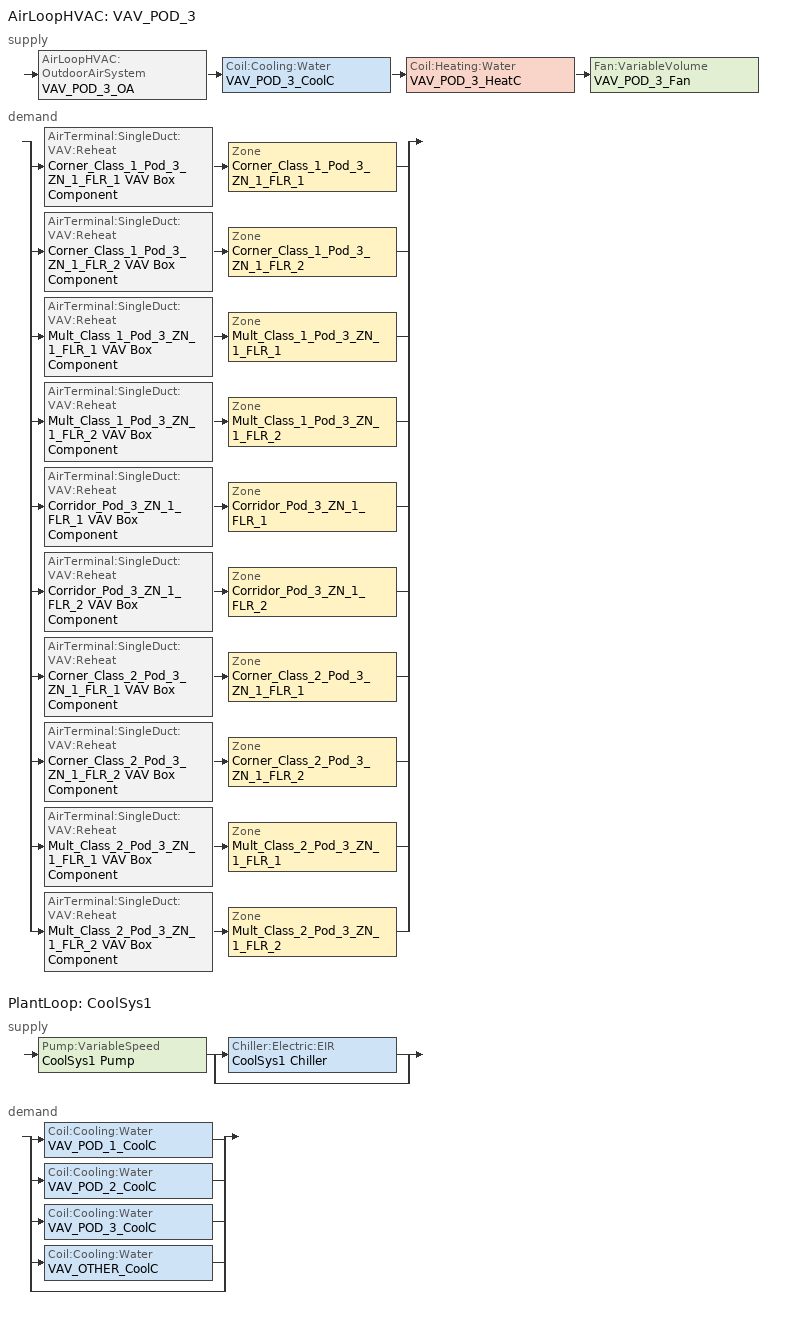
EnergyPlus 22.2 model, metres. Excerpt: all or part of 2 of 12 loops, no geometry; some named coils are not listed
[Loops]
AirLoopHVAC 'VAV_POD_3'
 supply: AirLoopHVAC:OutdoorAirSystem 'VAV_POD_3_OA' > Coil:Cooling:Water 'VAV_POD_3_CoolC' > Coil:Heating:Water 'VAV_POD_3_HeatC' > Fan:VariableVolume 'VAV_POD_3_Fan'
 demand: split
  | AirTerminal:SingleDuct:VAV:Reheat 'Corner_Class_1_Pod_3_ZN_1_FLR_1 VAV Box Component' > Zone 'Corner_Class_1_Pod_3_ZN_1_FLR_1'
  | AirTerminal:SingleDuct:VAV:Reheat 'Corner_Class_1_Pod_3_ZN_1_FLR_2 VAV Box Component' > Zone 'Corner_Class_1_Pod_3_ZN_1_FLR_2'
  | AirTerminal:SingleDuct:VAV:Reheat 'Mult_Class_1_Pod_3_ZN_1_FLR_1 VAV Box Component' > Zone 'Mult_Class_1_Pod_3_ZN_1_FLR_1'
  | AirTerminal:SingleDuct:VAV:Reheat 'Mult_Class_1_Pod_3_ZN_1_FLR_2 VAV Box Component' > Zone 'Mult_Class_1_Pod_3_ZN_1_FLR_2'
  | AirTerminal:SingleDuct:VAV:Reheat 'Corridor_Pod_3_ZN_1_FLR_1 VAV Box Component' > Zone 'Corridor_Pod_3_ZN_1_FLR_1'
  | AirTerminal:SingleDuct:VAV:Reheat 'Corridor_Pod_3_ZN_1_FLR_2 VAV Box Component' > Zone 'Corridor_Pod_3_ZN_1_FLR_2'
  | AirTerminal:SingleDuct:VAV:Reheat 'Corner_Class_2_Pod_3_ZN_1_FLR_1 VAV Box Component' > Zone 'Corner_Class_2_Pod_3_ZN_1_FLR_1'
  | AirTerminal:SingleDuct:VAV:Reheat 'Corner_Class_2_Pod_3_ZN_1_FLR_2 VAV Box Component' > Zone 'Corner_Class_2_Pod_3_ZN_1_FLR_2'
  | AirTerminal:SingleDuct:VAV:Reheat 'Mult_Class_2_Pod_3_ZN_1_FLR_1 VAV Box Component' > Zone 'Mult_Class_2_Pod_3_ZN_1_FLR_1'
  | AirTerminal:SingleDuct:VAV:Reheat 'Mult_Class_2_Pod_3_ZN_1_FLR_2 VAV Box Component' > Zone 'Mult_Class_2_Pod_3_ZN_1_FLR_2'
PlantLoop 'CoolSys1'
 supply: Pump:VariableSpeed 'CoolSys1 Pump' > split
  | Chiller:Electric:EIR 'CoolSys1 Chiller'
  | bypass
 demand: split
  | Coil:Cooling:Water 'VAV_POD_1_CoolC'
  | Coil:Cooling:Water 'VAV_POD_2_CoolC'
  | Coil:Cooling:Water 'VAV_POD_3_CoolC'
  | Coil:Cooling:Water 'VAV_OTHER_CoolC'
  | bypass
[Fan:VariableVolume]
VAV_POD_3_Fan: Availability Schedule=HVACOperationSchd; Fan Total Efficiency=0.6006; Pressure Rise {Pa}=1109.648; Maximum Flow Rate {m3/s}=AUTOSIZE; Fan Power Minimum Flow Rate Input Method=FixedFlowRate; Fan Power Minimum Air Flow Rate {m3/s}=0; Motor Efficiency=0.924; Motor In Airstream Fraction=1; Fan Power Coefficient 1=0.0407599; Fan Power Coefficient 2=0.088045; Fan Power Coefficient 3=-0.0729261; Fan Power Coefficient 4=0.94374; Fan Power Coefficient 5=0
[Coil:Heating:Water]
VAV_POD_3_HeatC: Availability Schedule=ALWAYS_ON; U-Factor Times Area Value {W/K}=AUTOSIZE; Maximum Water Flow Rate {m3/s}=AUTOSIZE; Performance Input Method=UFactorTimesAreaAndDesignWaterFlowRate; Rated Capacity {W}=AUTOSIZE; Rated Inlet Water Temperature {C}=82.2; Rated Inlet Air Temperature {C}=16.6; Rated Outlet Water Temperature {C}=71.1; Rated Outlet Air Temperature {C}=32.2
[Coil:Cooling:Water]
VAV_POD_3_CoolC: Availability Schedule=ALWAYS_ON; Design Water Flow Rate {m3/s}=AUTOSIZE; Design Air Flow Rate {m3/s}=AUTOSIZE; Design Inlet Water Temperature {C}=AUTOSIZE; Design Inlet Air Temperature {C}=AUTOSIZE; Design Outlet Air Temperature {C}=AUTOSIZE; Design Inlet Air Humidity Ratio {kgWater/kgDryAir}=AUTOSIZE; Design Outlet Air Humidity Ratio {kgWater/kgDryAir}=AUTOSIZE; Type of Analysis=SimpleAnalysis; Heat Exchanger Configuration=CrossFlow
[AirTerminal:SingleDuct:VAV:Reheat] Availability Schedule=ALWAYS_ON; Maximum Air Flow Rate {m3/s}=AUTOSIZE; Zone Minimum Air Flow Input Method=Constant; Constant Minimum Air Flow Fraction=0.3; Maximum Hot Water or Steam Flow Rate {m3/s}=AUTOSIZE; Minimum Hot Water or Steam Flow Rate {m3/s}=0; Convergence Tolerance=0.001; Damper Heating Action=NORMAL
Name | Reheat Coil
Corner_Class_1_Pod_3_ZN_1_FLR_1 VAV Box Component | Corner_Class_1_Pod_3_ZN_1_FLR_1 VAV Box Reheat Coil
Corner_Class_1_Pod_3_ZN_1_FLR_2 VAV Box Component | Corner_Class_1_Pod_3_ZN_1_FLR_2 VAV Box Reheat Coil
Corner_Class_2_Pod_3_ZN_1_FLR_1 VAV Box Component | Corner_Class_2_Pod_3_ZN_1_FLR_1 VAV Box Reheat Coil
Corner_Class_2_Pod_3_ZN_1_FLR_2 VAV Box Component | Corner_Class_2_Pod_3_ZN_1_FLR_2 VAV Box Reheat Coil
Corridor_Pod_3_ZN_1_FLR_1 VAV Box Component | Corridor_Pod_3_ZN_1_FLR_1 VAV Box Reheat Coil
Corridor_Pod_3_ZN_1_FLR_2 VAV Box Component | Corridor_Pod_3_ZN_1_FLR_2 VAV Box Reheat Coil
Mult_Class_1_Pod_3_ZN_1_FLR_1 VAV Box Component | Mult_Class_1_Pod_3_ZN_1_FLR_1 VAV Box Reheat Coil
Mult_Class_1_Pod_3_ZN_1_FLR_2 VAV Box Component | Mult_Class_1_Pod_3_ZN_1_FLR_2 VAV Box Reheat Coil
Mult_Class_2_Pod_3_ZN_1_FLR_1 VAV Box Component | Mult_Class_2_Pod_3_ZN_1_FLR_1 VAV Box Reheat Coil
Mult_Class_2_Pod_3_ZN_1_FLR_2 VAV Box Component | Mult_Class_2_Pod_3_ZN_1_FLR_2 VAV Box Reheat Coil
[Zone equipment]
Corner_Class_1_Pod_3_ZN_1_FLR_1: Corner_Class_1_Pod_3_ZN_1_FLR_1 VAV Box Component
Corner_Class_1_Pod_3_ZN_1_FLR_2: Corner_Class_1_Pod_3_ZN_1_FLR_2 VAV Box Component
Corner_Class_2_Pod_3_ZN_1_FLR_1: Corner_Class_2_Pod_3_ZN_1_FLR_1 VAV Box Component
Corner_Class_2_Pod_3_ZN_1_FLR_2: Corner_Class_2_Pod_3_ZN_1_FLR_2 VAV Box Component
Corridor_Pod_3_ZN_1_FLR_1: Corridor_Pod_3_ZN_1_FLR_1 VAV Box Component
Corridor_Pod_3_ZN_1_FLR_2: Corridor_Pod_3_ZN_1_FLR_2 VAV Box Component
Mult_Class_1_Pod_3_ZN_1_FLR_1: Mult_Class_1_Pod_3_ZN_1_FLR_1 VAV Box Component
Mult_Class_1_Pod_3_ZN_1_FLR_2: Mult_Class_1_Pod_3_ZN_1_FLR_2 VAV Box Component
Mult_Class_2_Pod_3_ZN_1_FLR_1: Mult_Class_2_Pod_3_ZN_1_FLR_1 VAV Box Component
Mult_Class_2_Pod_3_ZN_1_FLR_2: Mult_Class_2_Pod_3_ZN_1_FLR_2 VAV Box Component
[Sizing:Zone] Zone Cooling Design Supply Air Temperature Input Method=SupplyAirTemperature; Zone Cooling Design Supply Air Temperature {C}=12.8; Zone Heating Design Supply Air Temperature Input Method=SupplyAirTemperature; Zone Heating Design Supply Air Temperature {C}=50; Zone Cooling Design Supply Air Humidity Ratio {kgWater/kgDryAir}=0.0085; Zone Heating Design Supply Air Humidity Ratio {kgWater/kgDryAir}=0.008; Cooling Design Air Flow Method=DesignDay; Heating Design Air Flow Method=DesignDay; Account for Dedicated Outdoor Air System=No; Dedicated Outdoor Air System Control Strategy=NeutralSupplyAir; Dedicated Outdoor Air Low Setpoint Temperature for Design {C}=autosize; Dedicated Outdoor Air High Setpoint Temperature for Design {C}=autosize; Zone Load Sizing Method=Sensible Load Only No Latent Load; Zone Latent Cooling Design Supply Air Humidity Ratio Input Method=HumidityRatioDifference; Zone Cooling Design Supply Air Humidity Ratio Difference {kgWater/kgDryAir}=0.005; Zone Latent Heating Design Supply Air Humidity Ratio Input Method=HumidityRatioDifference; Zone Humidification Design Supply Air Humidity Ratio Difference {kgWater/kgDryAir}=0.005
Name | Design Specification Outdoor Air Object
Corner_Class_1_Pod_3_ZN_1_FLR_1 | SZ DSOA Corner_Class_1_Pod_3_ZN_1_FLR_1
Corner_Class_1_Pod_3_ZN_1_FLR_2 | SZ DSOA Corner_Class_1_Pod_3_ZN_1_FLR_2
Corner_Class_2_Pod_3_ZN_1_FLR_1 | SZ DSOA Corner_Class_2_Pod_3_ZN_1_FLR_1
Corner_Class_2_Pod_3_ZN_1_FLR_2 | SZ DSOA Corner_Class_2_Pod_3_ZN_1_FLR_2
Corridor_Pod_3_ZN_1_FLR_1 | SZ DSOA Corridor_Pod_3_ZN_1_FLR_1
Corridor_Pod_3_ZN_1_FLR_2 | SZ DSOA Corridor_Pod_3_ZN_1_FLR_2
Mult_Class_1_Pod_3_ZN_1_FLR_1 | SZ DSOA Mult_Class_1_Pod_3_ZN_1_FLR_1
Mult_Class_1_Pod_3_ZN_1_FLR_2 | SZ DSOA Mult_Class_1_Pod_3_ZN_1_FLR_2
Mult_Class_2_Pod_3_ZN_1_FLR_1 | SZ DSOA Mult_Class_2_Pod_3_ZN_1_FLR_1
Mult_Class_2_Pod_3_ZN_1_FLR_2 | SZ DSOA Mult_Class_2_Pod_3_ZN_1_FLR_2
[DesignSpecification:OutdoorAir]
Name | Outdoor Air Method | Outdoor Air Flow per Person {m3/s-person} | Outdoor Air Flow per Zone Floor Area {m3/s-m2}
SZ DSOA Corner_Class_1_Pod_3_ZN_1_FLR_1; SZ DSOA Corner_Class_1_Pod_3_ZN_1_FLR_2; SZ DSOA Corner_Class_2_Pod_3_ZN_1_FLR_1; SZ DSOA Corner_Class_2_Pod_3_ZN_1_FLR_2; SZ DSOA Mult_Class_1_Pod_3_ZN_1_FLR_1; SZ DSOA Mult_Class_1_Pod_3_ZN_1_FLR_2; SZ DSOA Mult_Class_2_Pod_3_ZN_1_FLR_1; SZ DSOA Mult_Class_2_Pod_3_ZN_1_FLR_2 | Flow/Person | 0.008
SZ DSOA Corridor_Pod_3_ZN_1_FLR_1; SZ DSOA Corridor_Pod_3_ZN_1_FLR_2 | Flow/Area |  | 0.0005
[ZoneControl:Thermostat] Control Type Schedule=Dual Zone Control Type Sched
Name | Zone or ZoneList | Control 1
Corner_Class_1_Pod_3_ZN_1_FLR_1 Thermostat | Corner_Class_1_Pod_3_ZN_1_FLR_1 | Corner_Class_1_Pod_3_ZN_1_FLR_1 DualSPSched
Corner_Class_1_Pod_3_ZN_1_FLR_2 Thermostat | Corner_Class_1_Pod_3_ZN_1_FLR_2 | Corner_Class_1_Pod_3_ZN_1_FLR_2 DualSPSched
Corner_Class_2_Pod_3_ZN_1_FLR_1 Thermostat | Corner_Class_2_Pod_3_ZN_1_FLR_1 | Corner_Class_2_Pod_3_ZN_1_FLR_1 DualSPSched
Corner_Class_2_Pod_3_ZN_1_FLR_2 Thermostat | Corner_Class_2_Pod_3_ZN_1_FLR_2 | Corner_Class_2_Pod_3_ZN_1_FLR_2 DualSPSched
Corridor_Pod_3_ZN_1_FLR_1 Thermostat | Corridor_Pod_3_ZN_1_FLR_1 | Corridor_Pod_3_ZN_1_FLR_1 DualSPSched
Corridor_Pod_3_ZN_1_FLR_2 Thermostat | Corridor_Pod_3_ZN_1_FLR_2 | Corridor_Pod_3_ZN_1_FLR_2 DualSPSched
Mult_Class_1_Pod_3_ZN_1_FLR_1 Thermostat | Mult_Class_1_Pod_3_ZN_1_FLR_1 | Mult_Class_1_Pod_3_ZN_1_FLR_1 DualSPSched
Mult_Class_1_Pod_3_ZN_1_FLR_2 Thermostat | Mult_Class_1_Pod_3_ZN_1_FLR_2 | Mult_Class_1_Pod_3_ZN_1_FLR_2 DualSPSched
Mult_Class_2_Pod_3_ZN_1_FLR_1 Thermostat | Mult_Class_2_Pod_3_ZN_1_FLR_1 | Mult_Class_2_Pod_3_ZN_1_FLR_1 DualSPSched
Mult_Class_2_Pod_3_ZN_1_FLR_2 Thermostat | Mult_Class_2_Pod_3_ZN_1_FLR_2 | Mult_Class_2_Pod_3_ZN_1_FLR_2 DualSPSched
[ThermostatSetpoint:DualSetpoint]
Name | Heating Setpoint Temperature Schedule | Cooling Setpoint Temperature Schedule
Corner_Class_1_Pod_3_ZN_1_FLR_1 DualSPSched; Corner_Class_1_Pod_3_ZN_1_FLR_2 DualSPSched; Corner_Class_2_Pod_3_ZN_1_FLR_1 DualSPSched; Corner_Class_2_Pod_3_ZN_1_FLR_2 DualSPSched; Mult_Class_1_Pod_3_ZN_1_FLR_1 DualSPSched; Mult_Class_1_Pod_3_ZN_1_FLR_2 DualSPSched; Mult_Class_2_Pod_3_ZN_1_FLR_1 DualSPSched; Mult_Class_2_Pod_3_ZN_1_FLR_2 DualSPSched | HTGSETP_SCH | CLGSETP_SCH
Corridor_Pod_3_ZN_1_FLR_1 DualSPSched; Corridor_Pod_3_ZN_1_FLR_2 DualSPSched | HTGSETP_SCH_BathCorrMechKitchen | CLGSETP_SCH_BathCorrMechKitchen
[Sizing:System]
VAV_POD_3: Type of Load to Size On=Sensible; Design Outdoor Air Flow Rate {m3/s}=AUTOSIZE; Central Heating Maximum System Air Flow Ratio=0.3; Preheat Design Temperature {C}=7; Preheat Design Humidity Ratio {kgWater/kgDryAir}=0.008; Precool Design Temperature {C}=12.8; Precool Design Humidity Ratio {kgWater/kgDryAir}=0.008; Central Cooling Design Supply Air Temperature {C}=12.8; Central Heating Design Supply Air Temperature {C}=16.7; Type of Zone Sum to Use=NonCoincident; 100% Outdoor Air in Cooling=No; 100% Outdoor Air in Heating=No; Central Cooling Design Supply Air Humidity Ratio {kgWater/kgDryAir}=0.0085; Central Heating Design Supply Air Humidity Ratio {kgWater/kgDryAir}=0.008; Cooling Supply Air Flow Rate Method=DesignDay; Heating Supply Air Flow Rate Method=DesignDay; System Outdoor Air Method=ZoneSum; Zone Maximum Outdoor Air Fraction=1; Cooling Design Capacity Method=CoolingDesignCapacity; Cooling Design Capacity {W}=autosize; Heating Design Capacity Method=HeatingDesignCapacity; Heating Design Capacity {W}=autosize; Central Cooling Capacity Control Method=OnOff
[Controller:OutdoorAir]
VAV_POD_3_OA_Controller: Minimum Outdoor Air Flow Rate {m3/s}=AUTOSIZE; Maximum Outdoor Air Flow Rate {m3/s}=AUTOSIZE; Economizer Control Type=DifferentialDryBulb; Economizer Control Action Type=ModulateFlow; Economizer Maximum Limit Dry-Bulb Temperature {C}=28; Economizer Maximum Limit Enthalpy {J/kg}=64000; Economizer Minimum Limit Dry-Bulb Temperature {C}=-100; Lockout Type=NoLockout; Minimum Limit Type=FixedMinimum; Minimum Outdoor Air Schedule=MinOA_Sched
[Controller:WaterCoil] Control Variable=Temperature; Actuator Variable=Flow; Maximum Actuated Flow {m3/s}=AUTOSIZE; Minimum Actuated Flow {m3/s}=0
Name | Action | Controller Convergence Tolerance {deltaC}
VAV_POD_3_CoolC_Controller | Reverse
VAV_POD_3_HeatC_Controller | Normal | 0.0001
[AirLoopHVAC]
VAV_POD_3: Design Supply Air Flow Rate {m3/s}=AUTOSIZE
[SetpointManager:MixedAir] Control Variable=Temperature
Name | Setpoint Node or NodeList
VAV_POD_3_CoolC SAT Manager | VAV_POD_3_CoolC-VAV_POD_3_HeatCNode
VAV_POD_3_HeatC SAT Manager | VAV_POD_3_HeatC-VAV_POD_3_FanNode
VAV_POD_3_OAMixed Air Temp Manager | VAV_POD_3_OA-VAV_POD_3_CoolCNode
[SetpointManager:Scheduled] Control Variable=Temperature
Name | Schedule | Setpoint Node or NodeList
CoolSys1 Chiller Setpoint Manager | CW-Loop-Temp-Schedule | CoolSys1 Supply Equipment Outlet Node
CoolSys1 Loop Setpoint Manager | CW-Loop-Temp-Schedule | CoolSys1 Supply Outlet Node
VAV_POD_3 SAT setpoint | Seasonal-Reset-Supply-Air-Temp-Sch | VAV_POD_3 Supply Equipment Outlet Node
[Chiller:Electric:EIR]
CoolSys1 Chiller: Reference Capacity {W}=AUTOSIZE; Reference COP {W/W}=2.8; Reference Leaving Chilled Water Temperature {C}=6.67; Reference Entering Condenser Fluid Temperature {C}=35; Reference Chilled Water Flow Rate {m3/s}=AutoSize; Reference Condenser Fluid Flow Rate {m3/s}=AutoSize; Cooling Capacity Function of Temperature Curve=Air-Cooled Default 90.1-2004 Cap_fT; Electric Input to Cooling Output Ratio Function of Temperature Curve=Air-Cooled Default 90.1-2004 EIR_fT; Electric Input to Cooling Output Ratio Function of Part Load Ratio Curve=Air-Cooled GTE 150tons Default 90.1-2004 EIR_fPLR; Minimum Part Load Ratio=0.15; Maximum Part Load Ratio=1; Optimum Part Load Ratio=0.8; Minimum Unloading Ratio=0.15; Condenser Type=AIRCOOLED; Leaving Chilled Water Lower Temperature Limit {C}=2; Chiller Flow Mode=LeavingSetpointModulated; Design Heat Recovery Water Flow Rate {m3/s}=0; Sizing Factor=1
[Pump:VariableSpeed]
CoolSys1 Pump: Design Maximum Flow Rate {m3/s}=AUTOSIZE; Design Pump Head {Pa}=179352; Design Power Consumption {W}=AUTOSIZE; Motor Efficiency=0.9; Fraction of Motor Inefficiencies to Fluid Stream=0; Coefficient 1 of the Part Load Performance Curve=0; Coefficient 2 of the Part Load Performance Curve=1; Coefficient 3 of the Part Load Performance Curve=0; Coefficient 4 of the Part Load Performance Curve=0; Design Minimum Flow Rate {m3/s}=0; Pump Control Type=Intermittent
[PlantEquipmentList]
CoolSys1 Equipment List: CoolSys1 Chiller
[Sizing:Plant]
CoolSys1: Loop Type=Cooling; Design Loop Exit Temperature {C}=6.67; Loop Design Temperature Difference {deltaC}=6.67
[PlantEquipmentOperationSchemes]
CoolSys1 Loop Operation Scheme List: Control Scheme 1=CoolSys1 Operation Scheme; Control Scheme 1 Schedule=PlantOnSched
[PlantEquipmentOperation:CoolingLoad]
CoolSys1 Operation Scheme: Load Range 1 Lower Limit {W}=0; Load Range 1 Upper Limit {W}=100000000000000; Range 1 Equipment List=CoolSys1 Equipment List
[PlantLoop]
CoolSys1: Fluid Type=Water; Plant Equipment Operation Scheme=CoolSys1 Loop Operation Scheme List; Maximum Loop Temperature {C}=98; Minimum Loop Temperature {C}=1; Maximum Loop Flow Rate {m3/s}=AUTOSIZE; Minimum Loop Flow Rate {m3/s}=0; Plant Loop Volume {m3}=AUTOSIZE; Load Distribution Scheme=Optimal
[Schedule:Compact]
ALWAYS_ON; PlantOnSched: Through: 12/31, For: AllDays, Until: 24:00, 1
CLGSETP_SCH: Through: 6/30, For: SummerDesignDay, Until: 24:00, 24, For: WeekEnds Holidays WinterDesignDay, Until: 24:00, 27, For: AllOtherDays, Until: 06:00, 27, Until: 21:00, 24, Until: 24:00, 27, Through: 9/1, For: SummerDesignDay, Until: 24:00, 24, For: WeekEnds Holidays WinterDesignDay, Until: 24:00, 27, For: AllOtherDays, Until: 07:00, 27, Until: 18:00, 24, Until: 24:00, 27, Through: 12/31, For: SummerDesignDay, Until: 24:00, 24, For: WeekEnds Holidays WinterDesignDay, Until: 24:00, 27, For: AllOtherDays, Until: 06:00, 27, Until: 21:00, 24, Until: 24:00, 27
CLGSETP_SCH_BathCorrMechKitchen: Through: 12/31, For: SummerDesignDay, Until: 06:00, 27, Until: 21:00, 24, Until: 24:00, 27, For: AllOtherDays, Until: 24:00, 27
HTGSETP_SCH: Through: 6/30, For: WinterDesignDay, Until: 24:00, 21, For: WeekEnds Holidays SummerDesignDay, Until: 24:00, 16, For: AllOtherDays, Until: 06:00, 16, Until: 21:00, 21, Until: 24:00, 16, Through: 9/1, For: WinterDesignDay, Until: 24:00, 21, For: WeekEnds Holidays SummerDesignDay, Until: 24:00, 16, For: AllOtherDays, Until: 07:00, 16, Until: 18:00, 21, Until: 24:00, 16, Through: 12/31, For: WinterDesignDay, Until: 24:00, 21, For: WeekEnds Holidays SummerDesignDay, Until: 24:00, 16, For: AllOtherDays, Until: 06:00, 16, Until: 21:00, 21, Until: 24:00, 16
HTGSETP_SCH_BathCorrMechKitchen: Through: 12/31, For: WinterDesignDay, Until: 06:00, 16, Until: 21:00, 21, Until: 24:00, 16, For: AllOtherDays, Until: 24:00, 16
HVACOperationSchd; MinOA_Sched: Through: 12/31, For: Weekdays SummerDesignDay, Until: 06:00, 0, Until: 21:00, 1, Until: 24:00, 0, For: AllOtherDays, Until: 24:00, 0
Seasonal-Reset-Supply-Air-Temp-Sch: Through: 12/31, For: AllDays, Until: 24:00, 12.8
Dual Zone Control Type Sched: Through: 12/31, For: AllDays, Until: 24:00, 4
CW-Loop-Temp-Schedule: Through: 12/31, For: AllDays, Until: 24:00, 6.7
[Curve:Quadratic]
Air-Cooled GTE 150tons Default 90.1-2004 EIR_fPLR: Coefficient1 Constant=0.0727; Coefficient2 x=0.953; Coefficient3 x**2=-0.0266; Minimum Value of x=0; Maximum Value of x=1.2
[Curve:Biquadratic] Minimum Value of x=0; Maximum Value of x=20; Minimum Value of y=0; Maximum Value of y=50
Name | Coefficient1 Constant | Coefficient2 x | Coefficient3 x**2 | Coefficient4 y | Coefficient5 y**2 | Coefficient6 x*y
Air-Cooled Default 90.1-2004 Cap_fT | 1.04338 | 0.0407077 | 0.0004506 | -0.0041514 | -8.86e-05 | -0.0003467
Air-Cooled Default 90.1-2004 EIR_fT | 0.596191 | -0.0099496 | 0.0007888 | 0.0004506 | 0.0004875 | -0.0007623
